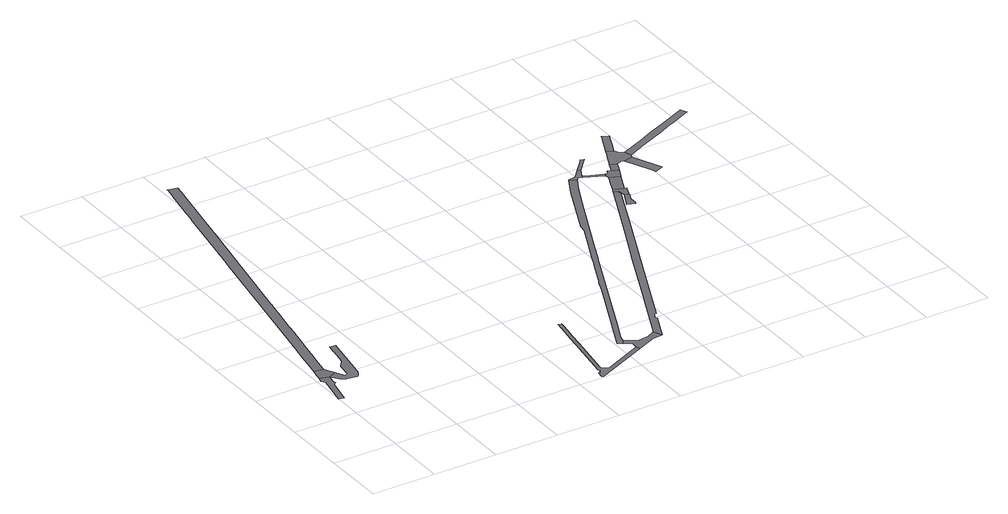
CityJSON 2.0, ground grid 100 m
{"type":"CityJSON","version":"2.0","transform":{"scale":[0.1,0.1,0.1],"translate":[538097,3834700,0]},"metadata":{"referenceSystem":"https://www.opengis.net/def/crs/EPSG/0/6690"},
"CityObjects":{
"road1":{"type":"Road","attributes":{"RoadStructureAttribute.sectionType":"1"},"geometry":[{"type":"MultiSurface","lod":"1","boundaries":[[[0,1,2,3,4,5,6,7,8,9]]]}]},
"road2":{"type":"Road","geometry":[{"type":"MultiSurface","lod":"1","boundaries":[[[10,11,12,0,9,13,14]]]}]},
"road3":{"type":"Road","attributes":{"RoadStructureAttribute.sectionType":"1"},"geometry":[{"type":"MultiSurface","lod":"1","boundaries":[[[15,16,17,18,19,20,21,22,23,24,25,26,27,28,29,30,31,32,33,34,35,36,37,38,39,40,41,42,43,44,45,46,47,48,49,13,9]]]}]},
"road4":{"type":"Road","attributes":{"RoadStructureAttribute.sectionType":"1"},"geometry":[{"type":"MultiSurface","lod":"1","boundaries":[[[50,51,52,53,54,55,56,57,58,59,60,61,62,63,64,65,66,67,68,69,70,71,72,10,14,73,74,75,76,77,78,79,80,81,82,83,84,85,86,87,88,89,90,91,92,93,94,95,96,97,98,99]]]}]},
"road5":{"type":"Road","attributes":{"RoadStructureAttribute.sectionType":"1"},"geometry":[{"type":"MultiSurface","lod":"1","boundaries":[[[100,101,102,103,104,105,106,107,108,109,110,111,112,113,114,115,116,117,118,119,120,121,122,123]]]}]},
"road6":{"type":"Road","geometry":[{"type":"MultiSurface","lod":"1","boundaries":[[[124,125,126,127,128,129,123,122,121,120,130,131,132,133]]]}]},
"road7":{"type":"Road","attributes":{"RoadStructureAttribute.sectionType":"1"},"geometry":[{"type":"MultiSurface","lod":"1","boundaries":[[[134,135,136,137,138,139,140,141,142,143,144,145,146,147,148,149,150,128,127,151,152,153,154,155,156,157,158,159,160,161,162]]]}]},
"road8":{"type":"Road","attributes":{"RoadStructureAttribute.sectionType":"1"},"geometry":[{"type":"MultiSurface","lod":"1","boundaries":[[[163,164,165,166,167,168,169,170,171,133,132,172,173,174,175,176,177,178,179,180]]]}]},
"road9":{"type":"Road","attributes":{"RoadStructureAttribute.sectionType":"1"},"geometry":[{"type":"MultiSurface","lod":"1","boundaries":[[[181,182,183,184,185,186,187,188,189,190,191]]]}]},
"road10":{"type":"Road","attributes":{"RoadStructureAttribute.sectionType":"1"},"geometry":[{"type":"MultiSurface","lod":"1","boundaries":[[[192,193,194,134,162,195,196,197,198]]]}]},
"road11":{"type":"Road","geometry":[{"type":"MultiSurface","lod":"1","boundaries":[[[199,200,163,180,201,202,203,181,191,204,205,206,207,208]]]}]},
"road12":{"type":"Road","attributes":{"RoadStructureAttribute.sectionType":"1"},"geometry":[{"type":"MultiSurface","lod":"1","boundaries":[[[209,210,197,196,211,212]]]}]},
"road13":{"type":"Road","attributes":{"RoadStructureAttribute.sectionType":"1"},"geometry":[{"type":"MultiSurface","lod":"1","boundaries":[[[213,214,199,208,215]]]}]},
"road14":{"type":"Road","geometry":[{"type":"MultiSurface","lod":"1","boundaries":[[[216,217,218,192,198]]]}]},
"road15":{"type":"Road","geometry":[{"type":"MultiSurface","lod":"1","boundaries":[[[219,220,212,211,213,215,221,222,223,224,225]]]}]},
"road16":{"type":"Road","attributes":{"RoadStructureAttribute.sectionType":"1"},"geometry":[{"type":"MultiSurface","lod":"1","boundaries":[[[226,227,228,225,224,229,230]]]}]},
"road17":{"type":"Road","geometry":[{"type":"MultiSurface","lod":"1","boundaries":[[[231,232,233,234,226,230,235,236,237,238,239,240,241]]]}]},
"road18":{"type":"Road","attributes":{"RoadStructureAttribute.sectionType":"1"},"geometry":[{"type":"MultiSurface","lod":"1","boundaries":[[[242,243,244,237,236]]]}]},
"road19":{"type":"Road","attributes":{"RoadStructureAttribute.sectionType":"1"},"geometry":[{"type":"MultiSurface","lod":"1","boundaries":[[[245,246,247,248,231,241,249,250,251,252]]]}]},
"road20":{"type":"Road","attributes":{"RoadStructureAttribute.sectionType":"1"},"geometry":[{"type":"MultiSurface","lod":"1","boundaries":[[[253,254,255,256,257,258,259,260,239,238,261,262,263,264,265,266,267,268,269]]]}]}
},
"vertices":[
[82,2066,0],[64,1980,0],[99,1928,0],[4,1442,0],[87,1430,0],[166,1816,0],[215,1851,0],[200,1887,0],[203,1902,0],[225,2018,0],
[118,2263,0],[113,2235,0],[112,2232,0],[346,2080,0],[265,2236,0],
[320,1895,0],[394,1853,0],[413,1846,0],[556,1822,0],[588,1860,0],[602,1880,0],[615,1903,0],[625,1925,0],[629,1938,0],[634,1960,0],[634,1973,0],[731,2546,0],[733,2561,0],[757,2701,0],[667,2718,0],[641,2570,0],[641,2560,0],[598,2312,0],[596,2305,0],[593,2295,0],[593,2290,0],[584,2277,0],[524,2202,0],[519,2194,0],[512,2184,0],[512,2177,0],[510,2166,0],[479,1981,0],[477,1969,0],[467,1956,0],[462,1951,0],[444,1948,0],[434,1948,0],[419,1951,0],[407,1961,0],
[1096,7531,0],[1095,7525,0],[1076,7422,0],[1049,7280,0],[1030,7178,0],[1030,7174,0],[969,6846,0],[942,6700,0],[929,6635,0],[916,6561,0],[754,5689,0],[744,5639,0],[739,5611,0],[736,5597,0],[688,5334,0],[681,5300,0],[480,4212,0],[466,4138,0],[465,4131,0],[281,3144,0],[177,2583,0],[158,2479,0],[129,2320,0],[287,2352,0],[315,2503,0],[325,2555,0],[350,2691,0],[382,2862,0],[428,3115,0],[460,3283,0],[461,3289,0],[498,3490,0],[557,3805,0],[601,4040,0],[610,4092,0],[615,4118,0],[619,4140,0],[790,5061,0],[819,5213,0],[829,5272,0],[830,5278,0],[831,5287,0],[892,5611,0],[997,6174,0],[1003,6207,0],[1006,6207,0],[1183,7176,0],[1194,7236,0],[1223,7394,0],[1243,7504,0],
[3594,170,0],[3493,244,0],[3603,950,0],[3610,998,0],[3636,1170,0],[3662,1336,0],[3688,1508,0],[3685,1518,0],[3690,1538,0],[3642,1548,0],[3558,1007,0],[3551,960,0],[3436,201,0],[3451,201,0],[3444,161,0],[3431,161,0],[3427,131,0],[3399,135,0],[3380,23,0],[3403,8,0],[4238,389,0],[4225,418,0],[4224,420,0],[4211,449,0],
[4504,605,0],[4479,602,0],[4351,586,0],[4157,706,0],[4111,630,0],[4224,561,0],[4431,477,0],[4535,524,0],[4691,547,0],[4630,676,0],
[5874,4791,0],[5725,4500,0],[5339,3640,0],[5320,3524,0],[5163,3176,0],[5016,2850,0],[4979,2768,0],[4974,2757,0],[4925,2647,0],[4728,2211,0],[4721,2216,0],[4703,2178,0],[4650,2025,0],[4256,1149,0],[4251,1144,0],[4080,757,0],[4041,672,0],[4157,744,0],[4175,793,0],[4319,1114,0],[4321,1118,0],[5012,2652,0],[5049,2735,0],[5053,2743,0],[5080,2804,0],[5190,3048,0],[5735,4258,0],[5881,4559,0],[5981,4737,0],
[6226,4205,0],[6208,4163,0],[6030,3774,0],[5748,3155,0],[5582,2789,0],[5491,2587,0],[4997,1491,0],[4991,1480,0],[4641,699,0],[4883,973,0],[4860,983,0],[4907,1083,0],[4932,1076,0],[5592,2550,0],[5960,3373,0],[6296,4124,0],[6275,4133,0],[6292,4177,0],
[6310,4064,0],[6200,3816,0],[6312,3764,0],[6314,3767,0],[6332,3814,0],[6325,3908,0],[6324,3915,0],[6371,4020,0],[6371,4021,0],[6363,4025,0],[6369,4038,0],
[6123,4964,0],[6003,4829,0],[5882,4808,0],[6025,4782,0],[6074,4759,0],[6095,4805,0],[6157,4934,0],
[6253,4269,0],[6238,4234,0],[6302,4173,0],[6306,4115,0],[6309,4080,0],[6375,4051,0],[6432,4182,0],[6443,4188,0],[6418,4197,0],[6401,4206,0],
[6205,4755,0],[6102,4801,0],[6372,4627,0],[6393,4674,0],
[6382,4572,0],[6325,4439,0],[6540,4508,0],
[6364,5167,0],[6311,5181,0],[6261,5118,0],
[6455,4727,0],[6426,4660,0],[6555,4539,0],[6569,4568,0],[6601,4637,0],[6611,4660,0],[6512,4704,0],
[6585,4868,0],[6536,4761,0],[6515,4713,0],[6635,4714,0],[6685,4823,0],
[6729,5188,0],[6703,5130,0],[6669,5055,0],[6592,4885,0],[6757,4848,0],[6806,4837,0],[6955,4875,0],[6976,4928,0],[6938,5033,0],[6868,5066,0],[6829,5143,0],
[6985,4442,0],[7022,4357,0],[7157,4420,0],
[6902,5573,0],[6897,5562,0],[6874,5512,0],[6795,5336,0],[6878,5251,0],[6942,5394,0],[6999,5522,0],[7000,5524,0],
[8202,5600,0],[8189,5594,0],[7901,5465,0],[7875,5454,0],[7815,5427,0],[7509,5289,0],[7297,5194,0],[6959,5043,0],[7007,4942,0],[7201,5030,0],[7433,5134,0],[7647,5230,0],[7858,5326,0],[7876,5334,0],[7946,5364,0],[8233,5494,0],[8248,5501,0]
]}
